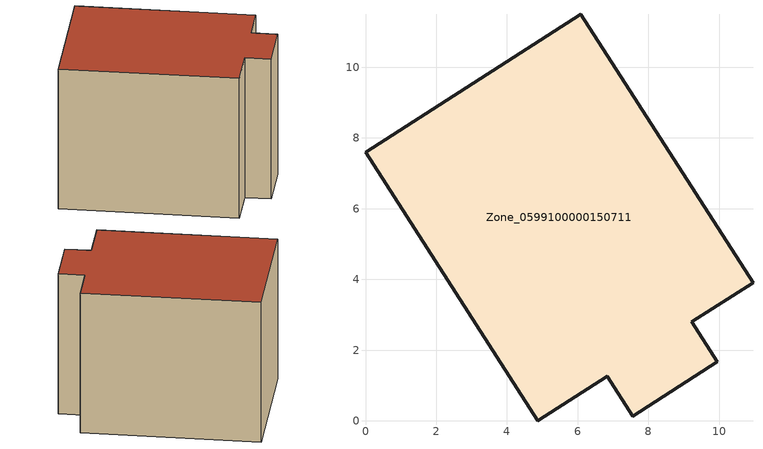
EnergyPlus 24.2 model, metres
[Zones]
Zone_0599100000150711
 floor ground (C_G): 0,7.59 6.08,11.5 10.96,3.91 9.23,2.8 9.95,1.67 7.56,0.13 6.84,1.26 4.87,0 z6.81
 wall outside (C_F): 6.08,11.5 0,7.59 4.87,0 6.84,1.26 7.56,0.13 9.95,1.67 9.23,2.8 10.96,3.91 6.08,11.5 z6.81:14.49
 roof outside (C_R): 9.95,1.67 9.23,2.8 10.96,3.91 6.08,11.5 0,7.59 4.87,0 6.84,1.26 7.56,0.13 z14.49
[BUILDING]
Pand.0599100000150711: North Axis=0; Terrain=City; Loads Convergence Tolerance Value=0.04; Temperature Convergence Tolerance Value=0.4; Solar Distribution=FullExterior; Maximum Number of Warmup Days=25; Minimum Number of Warmup Days=1
[Site:Location]
Rotterdam.The.Hague.AP_ZH_NLD Design_Conditions: Latitude=51.96; Longitude=4.45; Time Zone=1; Elevation=-4.5
[SITE:GROUNDTEMPERATURE:BUILDINGSURFACE]
18, 18, 18, 18, 18, 18, 18, 18, 18, 18, 18, 18
[MATERIAL] Thermal Absorptance=0.9; Solar Absorptance=0.7; Visible Absorptance=0.7
Name | Roughness | Thickness | Conductivity | Density | Specific Heat
G.TC.1946 | MediumSmooth | 0.15 | 1 | 540 | 1210
F.TC.1946 | Rough | 0.3 | 0.857143 | 1920 | 840
R.TC.1946 | MediumRough | 0.2 | 0.909091 | 1500 | 1000
[CONSTRUCTION]
C_G: G.TC.1946
C_F: F.TC.1946
C_R: R.TC.1946
[ZONE]
Zone_0599100000150711: Type=1; Multiplier=1; Ceiling Height=Autocalculate; Volume=Autocalculate; Floor Area=autocalculate; Part of Total Floor Area=Yes
[ZONEINFILTRATION:DESIGNFLOWRATE]
Infil_Zone_0599100000150711: Zone or ZoneList or Space or SpaceList=Zone_0599100000150711; Schedule=AlwaysOn; Design Flow Rate Calculation Method=Flow/Area; Flow Rate per Floor Area=0.003; Constant Term Coefficient=1; Temperature Term Coefficient=0; Velocity Term Coefficient=0; Velocity Squared Term Coefficient=0
[HVACTEMPLATE:ZONE:IDEALLOADSAIRSYSTEM]
Zone_0599100000150711: Maximum Heating Supply Air Temperature=50; Minimum Cooling Supply Air Temperature=13; Maximum Heating Supply Air Humidity Ratio=0.0156; Minimum Cooling Supply Air Humidity Ratio=0.0077; Heating Limit=NoLimit; Cooling Limit=NoLimit; Dehumidification Control Type=ConstantSensibleHeatRatio; Cooling Sensible Heat Ratio=0.7; Dehumidification Setpoint=60; Humidification Control Type=None; Humidification Setpoint=30; Outdoor Air Method=None; Outdoor Air Flow Rate per Person=0.00944; Outdoor Air Flow Rate per Zone Floor Area=0; Outdoor Air Flow Rate per Zone=0; Demand Controlled Ventilation Type=None; Outdoor Air Economizer Type=NoEconomizer; Heat Recovery Type=None; Sensible Heat Recovery Effectiveness=0.7; Latent Heat Recovery Effectiveness=0.65
[ZONECONTROL:THERMOSTAT]
ThermostatControl_Zone_0599100000150711: Zone or ZoneList=Zone_0599100000150711; Control Type Schedule=DualSetpointControlType; Control 1=Thermostat_Zone_0599100000150711; Temperature Difference Between Cutout And Setpoint=0
[THERMOSTATSETPOINT:DUALSETPOINT]
Thermostat_Zone_0599100000150711: Heating Setpoint Temperature Schedule=HeatingSetpoint_Zone_0599100000150711; Cooling Setpoint Temperature Schedule=CoolingSetpoint_Zone_0599100000150711
[SCHEDULE:COMPACT]
HeatingSetpoint_Zone_0599100000150711: Through: 12/31, For: AllDays, Until: 24:00, 21
CoolingSetpoint_Zone_0599100000150711: Through: 12/31, For: AllDays, Until: 24:00, 24
DualSetpointControlType: Through: 12/31, For: AllDays, Until: 24:00, 4
AlwaysOn: Through: 12/31, For: AllDays, Until: 24:00, 1
